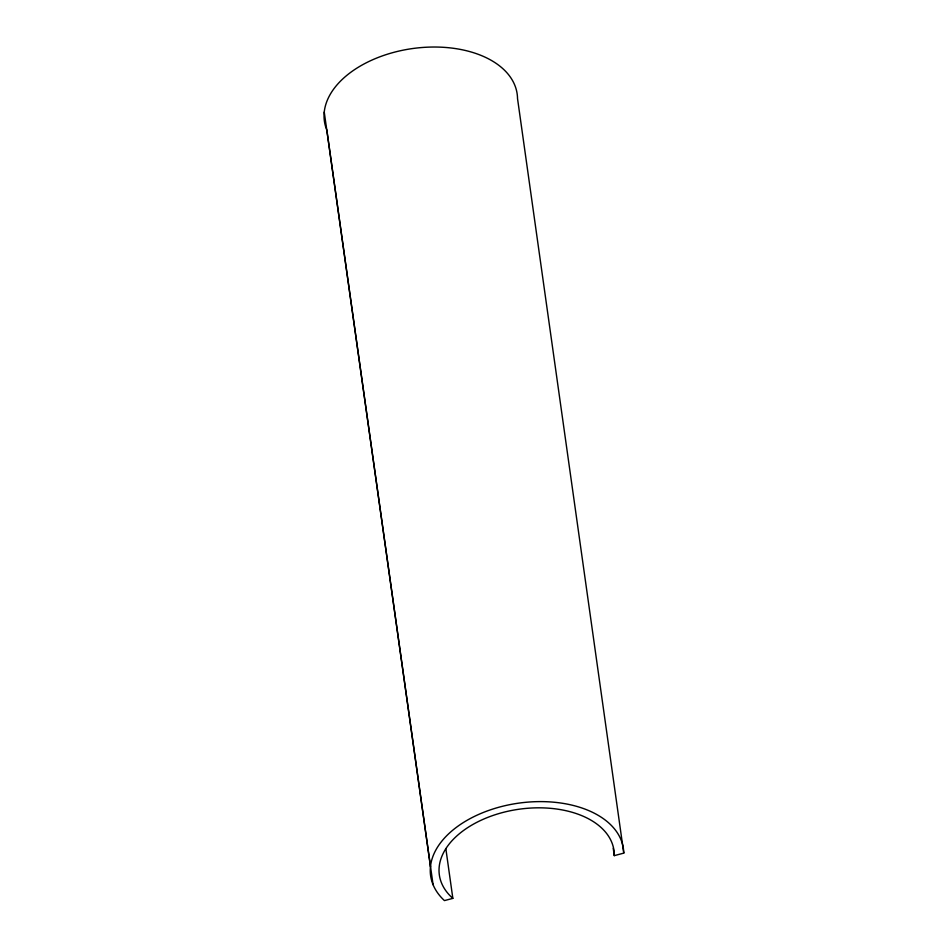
<?xml version="1.0" encoding="UTF-8"?>
<svg xmlns="http://www.w3.org/2000/svg" width="948" height="948" viewBox="0 0 948 948"><rect width="100%" height="100%" fill="white"/><g stroke="black" fill="none" stroke-linecap="round" stroke-linejoin="round"><path stroke-width="1.42" d="M623.748 853.129L614.268 855.641A88.152 53.965 -8 0 0 502.547 812.555A88.152 53.965 -8 0 0 452.848 898.372L444.434 900.6A97.336 59.594 -8 0 1 500.39 806.831A97.336 59.594 -8 0 1 623.748 853.129L517.525 98.545A97.336 59.594 -8 0 0 408.683 49.142A97.336 59.594 -8 0 0 326.847 130.113L433.07 884.685M613.238 848.306L614.268 855.641M445.833 848.555L452.848 898.372M324.252 112.089L430.475 866.673"/></g></svg>
